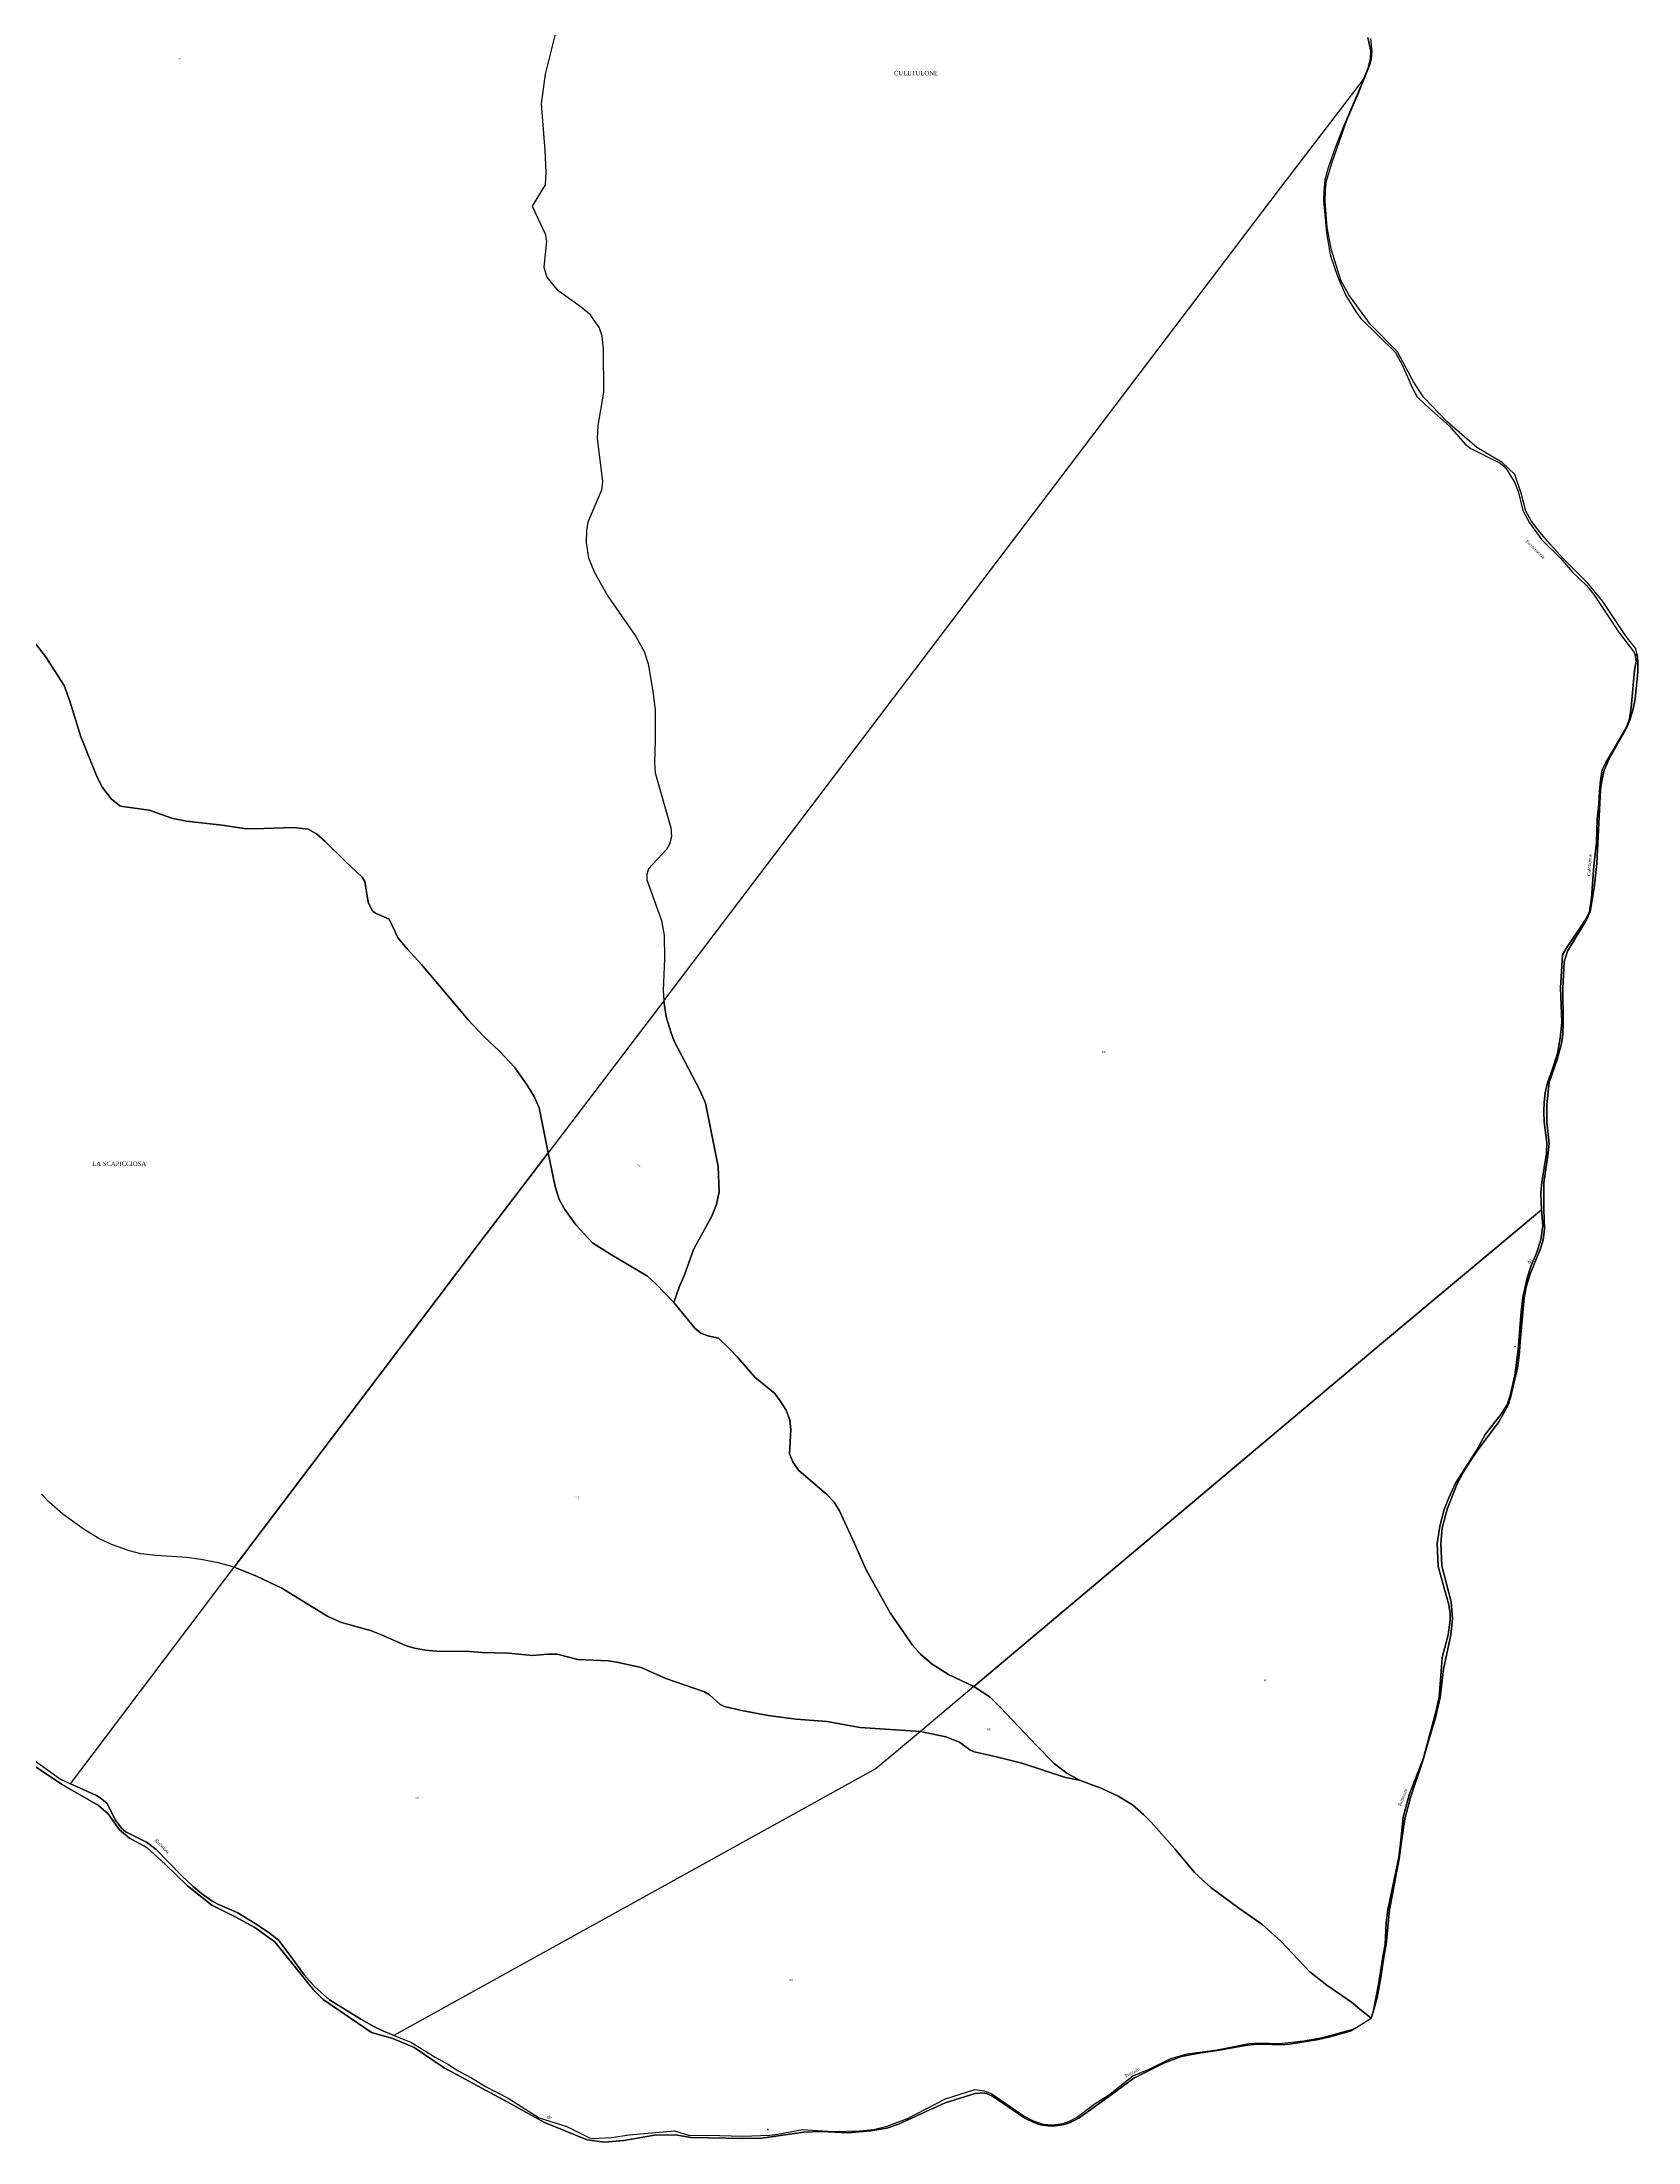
# Model space of a CAD drawing. Extents: x 1197506 to 1206978, y 6141540 to 6151741.
# Drawn here: x 1202398 to 1203859, y 6145319 to 6147242 of the extents above; entities that cross this region are included whole.
import ezdxf

# ---------------------------------------------------------------- set-up
doc = ezdxf.new("R2010")
doc.units = 0
doc.linetypes.add('CONTINU', pattern=[0])
doc.layers.get('0').update_dxf_attribs({"linetype": 'CONTINU'})
for name, color, linetype in [('1FLECHEFL', 7, 'CONTINU'), ('1LIEUDIT', 7, 'CONTINU'), ('1PARCELLE', 7, 'CONTINU'), ('1SUBDSECT', 7, 'CONTINU'), ('1TRONFLUV', 7, 'CONTINU'), ('3LIEUDITTEX', 7, 'CONTINU'), ('3PARCELLETEX', 7, 'CONTINU'), ('3TRONFLUVTEX', 7, 'CONTINU')]:
    doc.layers.add(name, color=color, linetype=linetype)
doc.styles.get("Standard").update_dxf_attribs({"font": 'Times New Roman'})

# ---------------------------------------------------------------- blocks, each defined once
blk = doc.blocks.new('FLECHRU1')
blk.add_point((0, 0))

msp = doc.modelspace()

# ---------------------------------------------------------------- linework, layer by layer
at = {"layer": '1LIEUDIT'}
for points in [[(1202867.54, 6147249.49), (1202858.28, 6147212.71), (1202854.7, 6147185.64), (1202858, 6147142.91), (1202858.99, 6147123.09), (1202858.14, 6147111.37), (1202846.29, 6147092.01), (1202858.27, 6147066.72), (1202859.38, 6147060.03), (1202857.05, 6147036.11), (1202859.64, 6147026.88), (1202868.49, 6147016.07), (1202891.05, 6146999.79), (1202898.82, 6146993.36), (1202902.59, 6146987.97), (1202907.63, 6146980.52), (1202910.1, 6146973.13), (1202911.48, 6146960.66), (1202911.66, 6146921.72), (1202906.55, 6146891.03), (1202905.88, 6146879.3), (1202910.62, 6146839.78), (1202909.86, 6146831.87), (1202897.38, 6146802.65), (1202896.03, 6146794.62), (1202895.79, 6146783.81), (1202897.85, 6146769.89), (1202903.32, 6146756.47), (1202915.61, 6146734.94), (1202941.36, 6146697.93), (1202948.81, 6146684.25), (1202952.59, 6146672.77), (1202956.86, 6146647.63), (1202958.78, 6146630.7), (1202959.04, 6146602.68), (1202958.23, 6146582.92), (1202958.81, 6146573.02), (1202973.12, 6146522.76), (1202973.92, 6146514.8), (1202972.17, 6146507.73), (1202969.4, 6146502.79), (1202952.69, 6146485.03), (1202951.33, 6146480.06), (1202951.35, 6146475.03), (1202964.75, 6146437.81), (1202967.15, 6146424.22), (1202967.52, 6146402.58), (1202966.1, 6146373.66), (1202966.76, 6146364.35), (1202969.12, 6146349.5), (1202973.56, 6146334.82), (1202976.33, 6146327.36), (1202999.75, 6146282.36), (1203004.85, 6146270.4), (1203016.54, 6146212.41), (1203017.52, 6146189.26), (1203015.02, 6146177.81), (1203010.82, 6146167.01), (1202994.42, 6146136.96), (1202985.85, 6146113.29), (1202980.78, 6146101.88), (1202975.96, 6146087.99), (1202959.57, 6146104.98), (1202951.81, 6146112.03), (1202917.31, 6146132.42), (1202901.7, 6146142.58), (1202886.35, 6146159.2), (1202876.16, 6146173.08), (1202871.09, 6146182.41), (1202867.25, 6146194.16), (1202861.09, 6146224.9), (1202854.89, 6146255.67), (1202852.72, 6146266.14), (1202848.53, 6146275.9), (1202841.69, 6146287.12), (1202830.02, 6146303.53), (1202816.29, 6146318.24), (1202802.31, 6146331.37), (1202787.79, 6146346.78), (1202745.15, 6146397.52), (1202731.9, 6146411.9), (1202723.6, 6146421.69), (1202715.3, 6146439.06), (1202702.96, 6146444.57), (1202699.9, 6146446.83), (1202696.19, 6146454.71), (1202693.22, 6146473.47), (1202690.73, 6146477.47), (1202675.19, 6146492.23), (1202656.6, 6146510.56), (1202649.03, 6146517.01), (1202641.41, 6146521.32), (1202627.79, 6146522.97), (1202600.86, 6146521.95), (1202584.91, 6146521.71), (1202562.58, 6146525.07), (1202529.99, 6146528.61), (1202517.43, 6146531.04), (1202495.69, 6146538.68), (1202471.43, 6146542.04), (1202469.01, 6146542.76), (1202461.06, 6146549.2), (1202452.92, 6146559.71), (1202448.13, 6146569.14), (1202433.13, 6146606.01), (1202423.13, 6146638.6), (1202417.85, 6146652.87), (1202400.94, 6146679.57), (1202391.52, 6146691.7)], [(1202867.54, 6147249.49), (1202858.28, 6147212.71), (1202854.7, 6147185.64), (1202858, 6147142.91), (1202858.99, 6147123.09), (1202858.14, 6147111.37), (1202846.29, 6147092.01), (1202858.27, 6147066.72), (1202859.38, 6147060.03), (1202857.05, 6147036.11), (1202859.64, 6147026.88), (1202868.49, 6147016.07), (1202891.05, 6146999.79), (1202898.82, 6146993.36), (1202902.59, 6146987.97), (1202907.63, 6146980.52), (1202910.1, 6146973.13), (1202911.48, 6146960.66), (1202911.66, 6146921.72), (1202906.55, 6146891.03), (1202905.88, 6146879.3), (1202910.62, 6146839.78), (1202909.86, 6146831.87), (1202897.38, 6146802.65), (1202896.03, 6146794.62), (1202895.79, 6146783.81), (1202897.85, 6146769.89), (1202903.32, 6146756.47), (1202915.61, 6146734.94), (1202941.36, 6146697.93), (1202948.81, 6146684.25), (1202952.59, 6146672.77), (1202956.86, 6146647.63), (1202958.78, 6146630.7), (1202959.04, 6146602.68), (1202958.23, 6146582.92), (1202958.81, 6146573.02), (1202973.12, 6146522.76), (1202973.92, 6146514.8), (1202972.17, 6146507.73), (1202969.4, 6146502.79), (1202952.69, 6146485.03), (1202951.33, 6146480.06), (1202951.35, 6146475.03), (1202964.75, 6146437.81), (1202967.15, 6146424.22), (1202967.52, 6146402.58), (1202966.1, 6146373.66), (1202966.76, 6146364.35), (1202969.12, 6146349.5), (1202973.56, 6146334.82), (1202976.33, 6146327.36), (1202999.75, 6146282.36), (1203004.85, 6146270.4), (1203016.54, 6146212.41), (1203017.52, 6146189.26), (1203015.02, 6146177.81), (1203010.82, 6146167.01), (1202994.42, 6146136.96), (1202985.85, 6146113.29), (1202980.78, 6146101.88), (1202975.96, 6146087.99), (1202995.28, 6146064.54), (1203000.81, 6146059.98), (1203007.04, 6146057.41), (1203016.81, 6146055.24), (1203026.38, 6146046.18), (1203034.36, 6146037.74), (1203050.28, 6146019.65), (1203068.44, 6146004.46), (1203073.49, 6145997.99), (1203078.69, 6145989.29), (1203082.08, 6145980.08), (1203083.01, 6145971.34), (1203081.97, 6145949.47), (1203084.99, 6145942.03), (1203090.15, 6145934.51), (1203115.97, 6145911.97), (1203122.67, 6145905.04), (1203127.55, 6145897.23), (1203141.45, 6145867.26), (1203152.19, 6145842.99), (1203173.89, 6145803.7), (1203194.43, 6145774.12), (1203201.47, 6145766.32), (1203212.62, 6145756.7), (1203227.48, 6145747.2), (1203250.5, 6145736.25), (1203265.56, 6145726.38), (1203275.18, 6145717.06), (1203307.89, 6145682.25), (1203324.59, 6145665.44), (1203335.67, 6145656.8), (1203347.3, 6145650.4), (1203367.92, 6145642.69), (1203382.66, 6145635.96), (1203395.97, 6145627.91), (1203405.94, 6145619), (1203412.82, 6145611.96), (1203434.77, 6145587.55), (1203452.66, 6145565.91), (1203467.63, 6145552.17), (1203493.35, 6145533.22), (1203514.29, 6145518.56), (1203531.6, 6145502.99), (1203558.31, 6145474.87), (1203573.65, 6145462.78), (1203596.32, 6145447.13), (1203603.86, 6145440.71), (1203614.28, 6145432.59), (1203616.1, 6145438.34), (1203619.74, 6145451.13), (1203623.2, 6145469.87), (1203626.26, 6145490.38), (1203628.04, 6145500.12), (1203631.06, 6145531.66), (1203639.88, 6145578.42), (1203641.66, 6145592.26), (1203645.21, 6145615.01), (1203650.43, 6145634.47), (1203661.78, 6145668.26), (1203665.63, 6145682.09), (1203673.28, 6145707.65), (1203677.5, 6145726.16), (1203680.69, 6145752.18), (1203687.2, 6145783.55), (1203688.84, 6145798.53), (1203687.44, 6145813.69), (1203678.94, 6145846.81), (1203678.01, 6145867.29), (1203679.44, 6145881.65), (1203684.15, 6145899.61), (1203693.1, 6145921.93), (1203698.68, 6145932.39), (1203704.63, 6145941.91), (1203711.48, 6145952.08), (1203731.18, 6145978.65), (1203739.62, 6145993.87), (1203742.02, 6146000.75), (1203745.37, 6146015.28), (1203748.26, 6146027.7), (1203750.14, 6146042.03), (1203750.32, 6146048.56), (1203754.27, 6146092.34), (1203756.28, 6146101.94), (1203759.47, 6146113.18), (1203769.03, 6146136.5), (1203771.64, 6146145.15), (1203773, 6146155.07), (1203772.26, 6146173.48), (1203772.53, 6146197.78), (1203776.11, 6146222.34), (1203777.13, 6146233.68), (1203775.26, 6146252.98), (1203775.03, 6146269.11), (1203777.29, 6146289.3), (1203784.63, 6146310.49), (1203788.53, 6146325.19), (1203789.66, 6146333.42), (1203790.19, 6146344.13), (1203789.76, 6146375.76), (1203791, 6146399.95), (1203794.14, 6146409.64), (1203811.48, 6146438.52), (1203814.68, 6146445.66), (1203818.48, 6146467.77), (1203821.05, 6146490.11), (1203824.41, 6146557.72), (1203825.53, 6146565.56), (1203827.47, 6146575.49), (1203832.36, 6146586.5), (1203847.97, 6146613.99), (1203851.08, 6146621.35), (1203854.23, 6146631.55), (1203855.96, 6146640.84), (1203858.41, 6146665.63), (1203858.57, 6146675.2), (1203857.86, 6146681.28), (1203856.44, 6146687.03), (1203847.67, 6146697.78), (1203826.34, 6146729.88), (1203812.52, 6146746.86), (1203790.14, 6146769.33), (1203778.29, 6146782.36), (1203768.84, 6146793.54), (1203760.94, 6146803.76), (1203755.84, 6146812.67), (1203751.61, 6146829.08), (1203745.86, 6146846.32), (1203734.3, 6146857.33), (1203710.98, 6146871.03), (1203684.01, 6146894.39), (1203662.41, 6146916.71), (1203653.03, 6146931.18), (1203638.4, 6146958.43), (1203613.44, 6146983.78), (1203593.75, 6147010.65), (1203586.66, 6147024.2), (1203577.94, 6147051.76), (1203574.09, 6147072.4), (1203572.12, 6147096.6), (1203572.45, 6147106.91), (1203573.46, 6147115.2), (1203578.64, 6147132.26), (1203592.04, 6147170.67), (1203602.22, 6147193.99), (1203611.11, 6147215.78), (1203613.65, 6147223.03), (1203614.61, 6147226.9), (1203615.13, 6147233.61), (1203613.92, 6147245.56)], [(1202389.49, 6145664.12), (1202415.46, 6145646.69), (1202449.25, 6145627.18), (1202458.2, 6145619.53), (1202468.56, 6145605.06), (1202477.6, 6145597.35), (1202494.01, 6145588.52), (1202510.44, 6145573.52), (1202530.81, 6145553.6), (1202553.04, 6145535.95), (1202574.32, 6145525.26), (1202592.5, 6145515.55), (1202610.66, 6145502.39), (1202646.05, 6145458.56), (1202655.13, 6145449.66), (1202699.41, 6145419.35), (1202718.73, 6145413.85), (1202738.21, 6145405.75), (1202765.8, 6145386.88), (1202826.71, 6145354.1), (1202857.52, 6145336.89), (1202896.56, 6145320.96), (1202912.67, 6145319.1), (1202930.34, 6145320.51), (1202958.41, 6145325.27), (1202977.39, 6145325.53), (1202991.45, 6145323.33), (1203040.19, 6145322.41), (1203056.42, 6145322.53), (1203095.13, 6145328.21), (1203111.22, 6145328.57), (1203135.23, 6145327.44), (1203156.46, 6145329.35), (1203170.9, 6145331.78), (1203181.6, 6145335.31), (1203224.26, 6145354.93), (1203251.75, 6145363.5), (1203260.71, 6145364.02), (1203267.18, 6145361.5), (1203280.71, 6145352.3), (1203297.24, 6145341.02), (1203305.47, 6145336.96), (1203311.63, 6145334.87), (1203318.28, 6145333.9), (1203323.34, 6145333.72), (1203333.27, 6145335.05), (1203338.82, 6145337), (1203346.66, 6145340.96), (1203376.37, 6145362.19), (1203397.04, 6145377.54), (1203425.13, 6145391.6), (1203440.73, 6145397.27), (1203455.2, 6145400.27), (1203475.11, 6145403.2), (1203500.96, 6145407.85), (1203509.73, 6145408.62), (1203515.83, 6145408.63), (1203531.38, 6145408.19), (1203539.63, 6145408.83), (1203566.15, 6145413.08), (1203576.58, 6145415.31), (1203595.14, 6145420.74), (1203598.77, 6145422.64), (1203614.28, 6145432.59), (1203603.86, 6145440.71), (1203596.32, 6145447.13), (1203573.65, 6145462.78), (1203558.31, 6145474.87), (1203531.6, 6145502.99), (1203514.29, 6145518.56), (1203493.35, 6145533.22), (1203467.63, 6145552.17), (1203452.66, 6145565.91), (1203434.77, 6145587.55), (1203412.82, 6145611.96), (1203405.94, 6145619), (1203395.97, 6145627.91), (1203382.66, 6145635.96), (1203367.92, 6145642.69), (1203347.3, 6145650.4), (1203335.67, 6145656.8), (1203324.59, 6145665.44), (1203307.89, 6145682.25), (1203275.18, 6145717.06), (1203265.56, 6145726.38), (1203250.5, 6145736.25), (1203227.48, 6145747.2), (1203212.62, 6145756.7), (1203201.47, 6145766.32), (1203194.43, 6145774.12), (1203173.89, 6145803.7), (1203152.19, 6145842.99), (1203141.45, 6145867.26), (1203127.55, 6145897.23), (1203122.67, 6145905.04), (1203115.97, 6145911.97), (1203090.15, 6145934.51), (1203084.99, 6145942.03), (1203081.97, 6145949.47), (1203083.01, 6145971.34), (1203082.08, 6145980.08), (1203078.69, 6145989.29), (1203073.49, 6145997.99), (1203068.44, 6146004.46), (1203050.28, 6146019.65), (1203034.36, 6146037.74), (1203026.38, 6146046.18), (1203016.81, 6146055.24), (1203007.04, 6146057.41), (1203000.81, 6146059.98), (1202995.28, 6146064.54), (1202975.96, 6146087.99), (1202959.57, 6146104.98), (1202951.81, 6146112.03), (1202917.31, 6146132.42), (1202901.7, 6146142.58), (1202886.35, 6146159.2), (1202876.16, 6146173.08), (1202871.09, 6146182.41), (1202867.25, 6146194.16), (1202861.09, 6146224.9), (1202854.89, 6146255.67), (1202852.72, 6146266.14), (1202848.53, 6146275.9), (1202841.69, 6146287.12), (1202830.02, 6146303.53), (1202816.29, 6146318.24), (1202802.31, 6146331.37), (1202787.79, 6146346.78), (1202745.15, 6146397.52), (1202731.9, 6146411.9), (1202723.6, 6146421.69), (1202715.3, 6146439.06), (1202702.96, 6146444.57), (1202699.9, 6146446.83), (1202696.19, 6146454.71), (1202693.22, 6146473.47), (1202690.73, 6146477.47), (1202675.19, 6146492.23), (1202656.6, 6146510.56), (1202649.03, 6146517.01), (1202641.41, 6146521.32), (1202627.79, 6146522.97), (1202600.86, 6146521.95), (1202584.91, 6146521.71), (1202562.58, 6146525.07), (1202529.99, 6146528.61), (1202517.43, 6146531.04), (1202495.69, 6146538.68), (1202471.43, 6146542.04), (1202469.01, 6146542.76), (1202461.06, 6146549.2), (1202452.92, 6146559.71), (1202448.13, 6146569.14), (1202433.13, 6146606.01), (1202423.13, 6146638.6), (1202417.85, 6146652.87), (1202400.94, 6146679.57), (1202391.52, 6146691.7)]]:
    msp.add_lwpolyline(points, dxfattribs=at)
at = {"layer": '1PARCELLE'}
for points in [[(1202867.54, 6147249.49), (1202858.28, 6147212.71), (1202854.7, 6147185.64), (1202858, 6147142.91), (1202858.99, 6147123.09), (1202858.14, 6147111.37), (1202846.29, 6147092.01), (1202858.27, 6147066.72), (1202859.38, 6147060.03), (1202857.05, 6147036.11), (1202859.64, 6147026.88), (1202868.49, 6147016.07), (1202891.05, 6146999.79), (1202898.82, 6146993.36), (1202902.59, 6146987.97), (1202907.63, 6146980.52), (1202910.1, 6146973.13), (1202911.48, 6146960.66), (1202911.66, 6146921.72), (1202906.55, 6146891.03), (1202905.88, 6146879.3), (1202910.62, 6146839.78), (1202909.86, 6146831.87), (1202897.38, 6146802.65), (1202896.03, 6146794.62), (1202895.79, 6146783.81), (1202897.85, 6146769.89), (1202903.32, 6146756.47), (1202915.61, 6146734.94), (1202941.36, 6146697.93), (1202948.81, 6146684.25), (1202952.59, 6146672.77), (1202956.86, 6146647.63), (1202958.78, 6146630.7), (1202959.04, 6146602.68), (1202958.23, 6146582.92), (1202958.81, 6146573.02), (1202973.12, 6146522.76), (1202973.92, 6146514.8), (1202972.17, 6146507.73), (1202969.4, 6146502.79), (1202952.69, 6146485.03), (1202951.33, 6146480.06), (1202951.35, 6146475.03), (1202964.75, 6146437.81), (1202967.15, 6146424.22), (1202967.52, 6146402.58), (1202966.1, 6146373.66), (1202966.76, 6146364.35), (1202861.09, 6146224.9), (1202861.09, 6146224.9), (1202854.89, 6146255.67), (1202852.72, 6146266.14), (1202848.53, 6146275.9), (1202841.69, 6146287.12), (1202830.02, 6146303.53), (1202816.29, 6146318.24), (1202802.31, 6146331.37), (1202787.79, 6146346.78), (1202745.15, 6146397.52), (1202731.9, 6146411.9), (1202723.6, 6146421.69), (1202715.3, 6146439.06), (1202702.96, 6146444.57), (1202699.9, 6146446.83), (1202696.19, 6146454.71), (1202693.22, 6146473.47), (1202690.73, 6146477.47), (1202675.19, 6146492.23), (1202656.6, 6146510.56), (1202649.03, 6146517.01), (1202641.41, 6146521.32), (1202627.79, 6146522.97), (1202600.86, 6146521.95), (1202584.91, 6146521.71), (1202562.58, 6146525.07), (1202529.99, 6146528.61), (1202517.43, 6146531.04), (1202495.69, 6146538.68), (1202471.43, 6146542.04), (1202469.01, 6146542.76), (1202461.06, 6146549.2), (1202452.92, 6146559.71), (1202448.13, 6146569.14), (1202433.13, 6146606.01), (1202423.13, 6146638.6), (1202417.85, 6146652.87), (1202400.94, 6146679.57), (1202391.52, 6146691.7)], [(1202867.54, 6147249.49), (1202858.28, 6147212.71), (1202854.7, 6147185.64), (1202858, 6147142.91), (1202858.99, 6147123.09), (1202858.14, 6147111.37), (1202846.29, 6147092.01), (1202858.27, 6147066.72), (1202859.38, 6147060.03), (1202857.05, 6147036.11), (1202859.64, 6147026.88), (1202868.49, 6147016.07), (1202891.05, 6146999.79), (1202898.82, 6146993.36), (1202902.59, 6146987.97), (1202907.63, 6146980.52), (1202910.1, 6146973.13), (1202911.48, 6146960.66), (1202911.66, 6146921.72), (1202906.55, 6146891.03), (1202905.88, 6146879.3), (1202910.62, 6146839.78), (1202909.86, 6146831.87), (1202897.38, 6146802.65), (1202896.03, 6146794.62), (1202895.79, 6146783.81), (1202897.85, 6146769.89), (1202903.32, 6146756.47), (1202915.61, 6146734.94), (1202941.36, 6146697.93), (1202948.81, 6146684.25), (1202952.59, 6146672.77), (1202956.86, 6146647.63), (1202958.78, 6146630.7), (1202959.04, 6146602.68), (1202958.23, 6146582.92), (1202958.81, 6146573.02), (1202973.12, 6146522.76), (1202973.92, 6146514.8), (1202972.17, 6146507.73), (1202969.4, 6146502.79), (1202952.69, 6146485.03), (1202951.33, 6146480.06), (1202951.35, 6146475.03), (1202964.75, 6146437.81), (1202967.15, 6146424.22), (1202967.52, 6146402.58), (1202966.1, 6146373.66), (1202966.76, 6146364.35), (1202966.76, 6146364.35), (1203528.64, 6147105.24), (1203607.27, 6147208.09), (1203611.53, 6147218.68), (1203613.79, 6147227.01), (1203614.1, 6147233.79), (1203611.18, 6147246.33)], [(1202391.52, 6146691.7), (1202400.94, 6146679.57), (1202417.85, 6146652.87), (1202423.13, 6146638.6), (1202433.13, 6146606.01), (1202448.13, 6146569.14), (1202452.92, 6146559.71), (1202461.06, 6146549.2), (1202469.01, 6146542.76), (1202471.43, 6146542.04), (1202495.69, 6146538.68), (1202517.43, 6146531.04), (1202529.99, 6146528.61), (1202562.58, 6146525.07), (1202584.91, 6146521.71), (1202600.86, 6146521.95), (1202627.79, 6146522.97), (1202641.41, 6146521.32), (1202649.03, 6146517.01), (1202656.6, 6146510.56), (1202675.19, 6146492.23), (1202690.73, 6146477.47), (1202693.22, 6146473.47), (1202696.19, 6146454.71), (1202699.9, 6146446.83), (1202702.96, 6146444.57), (1202715.3, 6146439.06), (1202723.6, 6146421.69), (1202731.9, 6146411.9), (1202745.15, 6146397.52), (1202787.79, 6146346.78), (1202802.31, 6146331.37), (1202816.29, 6146318.24), (1202830.02, 6146303.53), (1202841.69, 6146287.12), (1202848.53, 6146275.9), (1202852.72, 6146266.14), (1202854.89, 6146255.67), (1202861.09, 6146224.9), (1202796.26, 6146140.12), (1202573.53, 6145845.42), (1202573.53, 6145845.42), (1202559.11, 6145849.47), (1202542.98, 6145852.57), (1202530.43, 6145854.36), (1202501.88, 6145856.31), (1202487.97, 6145857.88), (1202477.84, 6145860.51), (1202461.39, 6145866.26), (1202449, 6145872.17), (1202435.25, 6145880.69), (1202416.65, 6145894.07), (1202404.11, 6145905.2), (1202397.19, 6145912.29)], [(1202390.38, 6145668.84), (1202414.56, 6145651.35), (1202423.59, 6145646.97), (1202423.59, 6145646.97), (1202573.53, 6145845.42), (1202559.11, 6145849.47), (1202542.98, 6145852.57), (1202530.43, 6145854.36), (1202501.88, 6145856.31), (1202487.97, 6145857.88), (1202477.84, 6145860.51), (1202461.39, 6145866.26), (1202449, 6145872.17), (1202435.25, 6145880.69), (1202416.65, 6145894.07), (1202404.11, 6145905.2), (1202397.19, 6145912.29)]]:
    msp.add_lwpolyline(points, dxfattribs=at)
for points in [[(1203250.5, 6145736.25), (1203227.48, 6145747.2), (1203212.62, 6145756.7), (1203201.47, 6145766.32), (1203194.43, 6145774.12), (1203173.89, 6145803.7), (1203152.19, 6145842.99), (1203141.45, 6145867.26), (1203127.55, 6145897.23), (1203122.67, 6145905.04), (1203115.97, 6145911.97), (1203090.15, 6145934.51), (1203084.99, 6145942.03), (1203081.97, 6145949.47), (1203083.01, 6145971.34), (1203082.08, 6145980.08), (1203078.69, 6145989.29), (1203073.49, 6145997.99), (1203068.44, 6146004.46), (1203050.28, 6146019.65), (1203034.36, 6146037.74), (1203026.38, 6146046.18), (1203016.81, 6146055.24), (1203007.04, 6146057.41), (1203000.81, 6146059.98), (1202995.28, 6146064.54), (1202975.96, 6146087.99), (1202980.78, 6146101.88), (1202985.85, 6146113.29), (1202994.42, 6146136.96), (1203010.82, 6146167.01), (1203015.02, 6146177.81), (1203017.52, 6146189.26), (1203016.54, 6146212.41), (1203004.85, 6146270.4), (1202999.75, 6146282.36), (1202976.33, 6146327.36), (1202973.56, 6146334.82), (1202969.12, 6146349.5), (1202966.76, 6146364.35), (1203528.64, 6147105.24), (1203607.27, 6147208.09), (1203588.32, 6147163.26), (1203581.39, 6147145.49), (1203575.01, 6147127.07), (1203571.91, 6147115.7), (1203570.88, 6147105.26), (1203570.75, 6147097.1), (1203573.31, 6147067.58), (1203576.84, 6147047.55), (1203583.83, 6147026.92), (1203591.05, 6147010.28), (1203600.07, 6146995.71), (1203604.98, 6146989.08), (1203636.59, 6146957.95), (1203643.07, 6146946.04), (1203651.75, 6146925.93), (1203656.41, 6146917.45), (1203664, 6146909.98), (1203685.89, 6146890.37), (1203700.49, 6146874.14), (1203705.61, 6146870), (1203732.39, 6146856.47), (1203735.78, 6146853.8), (1203738.77, 6146850.16), (1203745.92, 6146838.73), (1203748.91, 6146830.87), (1203753.18, 6146813.16), (1203759.31, 6146801.89), (1203770.66, 6146786.46), (1203787.66, 6146769.46), (1203798.64, 6146756.79), (1203811.36, 6146744.66), (1203818.29, 6146736.28), (1203840.67, 6146702.27), (1203854.6, 6146684.06), (1203855.96, 6146681.5), (1203856.94, 6146675.27), (1203855.34, 6146666.58), (1203852.3, 6146632.93), (1203850.68, 6146622.61), (1203847.61, 6146614.12), (1203836.8, 6146595.19), (1203829.58, 6146583.21), (1203825.84, 6146575.65), (1203824.22, 6146566.03), (1203823.38, 6146555.92), (1203822.77, 6146544.4), (1203821.23, 6146530.43), (1203820.66, 6146509.28), (1203818.09, 6146487.99), (1203816.01, 6146458.62), (1203814.08, 6146445.6), (1203810.26, 6146438.12), (1203792.86, 6146412.2), (1203789.57, 6146406.31), (1203787.7, 6146376.22), (1203788.78, 6146344.35), (1203787.42, 6146329.92), (1203784.85, 6146315.82), (1203780.77, 6146302.79), (1203775.8, 6146289.22), (1203773.6, 6146280.02), (1203772.69, 6146271.31), (1203772.3, 6146262.9), (1203772.79, 6146252.94), (1203775.03, 6146234.31), (1203774.76, 6146224.35), (1203770.46, 6146198.14), (1203769.56, 6146187.96), (1203770.34, 6146172.78), (1203623.72, 6146050.38), (1203250.5, 6145736.25)], [(1202861.09, 6146224.9), (1202867.25, 6146194.16), (1202871.09, 6146182.41), (1202876.16, 6146173.08), (1202886.35, 6146159.2), (1202901.7, 6146142.58), (1202917.31, 6146132.42), (1202951.81, 6146112.03), (1202959.57, 6146104.98), (1202975.96, 6146087.99), (1202980.78, 6146101.88), (1202985.85, 6146113.29), (1202994.42, 6146136.96), (1203010.82, 6146167.01), (1203015.02, 6146177.81), (1203017.52, 6146189.26), (1203016.54, 6146212.41), (1203004.85, 6146270.4), (1202999.75, 6146282.36), (1202976.33, 6146327.36), (1202973.56, 6146334.82), (1202969.12, 6146349.5), (1202966.76, 6146364.35), (1202861.09, 6146224.9)], [(1203201.77, 6145695.1), (1203146.58, 6145698.76), (1203116.06, 6145704.16), (1203087.92, 6145706.21), (1203062.28, 6145709.61), (1203038.1, 6145714.26), (1203022.48, 6145717.79), (1203018.38, 6145719.68), (1203008.58, 6145728.54), (1203003.98, 6145731.5), (1202968.76, 6145743.46), (1202946.18, 6145753.61), (1202923.93, 6145758.48), (1202915.88, 6145759.65), (1202888.04, 6145760.89), (1202869.26, 6145765.85), (1202860.57, 6145765.88), (1202846.55, 6145764.74), (1202824.79, 6145766.9), (1202800.3, 6145767.38), (1202788.96, 6145768.18), (1202758.7, 6145768.58), (1202748.65, 6145769.54), (1202738.71, 6145771.28), (1202731.33, 6145773.57), (1202708.9, 6145783.33), (1202698.47, 6145787.47), (1202671.86, 6145794.98), (1202659.26, 6145800.29), (1202617.16, 6145826.2), (1202594.08, 6145837.4), (1202573.53, 6145845.42), (1202796.26, 6146140.12), (1202861.09, 6146224.9), (1202867.25, 6146194.16), (1202871.09, 6146182.41), (1202876.16, 6146173.08), (1202886.35, 6146159.2), (1202901.7, 6146142.58), (1202917.31, 6146132.42), (1202951.81, 6146112.03), (1202959.57, 6146104.98), (1202975.96, 6146087.99), (1202995.28, 6146064.54), (1203000.81, 6146059.98), (1203007.04, 6146057.41), (1203016.81, 6146055.24), (1203026.38, 6146046.18), (1203034.36, 6146037.74), (1203050.28, 6146019.65), (1203068.44, 6146004.46), (1203073.49, 6145997.99), (1203078.69, 6145989.29), (1203082.08, 6145980.08), (1203083.01, 6145971.34), (1203081.97, 6145949.47), (1203084.99, 6145942.03), (1203090.15, 6145934.51), (1203115.97, 6145911.97), (1203122.67, 6145905.04), (1203127.55, 6145897.23), (1203141.45, 6145867.26), (1203152.19, 6145842.99), (1203173.89, 6145803.7), (1203194.43, 6145774.12), (1203201.47, 6145766.32), (1203212.62, 6145756.7), (1203227.48, 6145747.2), (1203250.5, 6145736.25), (1203201.77, 6145695.1)], [(1203614.28, 6145432.59), (1203603.86, 6145440.71), (1203596.32, 6145447.13), (1203573.65, 6145462.78), (1203558.31, 6145474.87), (1203531.6, 6145502.99), (1203514.29, 6145518.56), (1203493.35, 6145533.22), (1203467.63, 6145552.17), (1203452.66, 6145565.91), (1203434.77, 6145587.55), (1203412.82, 6145611.96), (1203405.94, 6145619), (1203395.97, 6145627.91), (1203382.66, 6145635.96), (1203367.92, 6145642.69), (1203347.3, 6145650.4), (1203335.67, 6145656.8), (1203324.59, 6145665.44), (1203307.89, 6145682.25), (1203275.18, 6145717.06), (1203265.56, 6145726.38), (1203250.5, 6145736.25), (1203623.72, 6146050.38), (1203770.34, 6146172.78), (1203771.49, 6146158.59), (1203769.78, 6146145.22), (1203765.68, 6146133.17), (1203760.75, 6146121.79), (1203757.21, 6146110.46), (1203753.22, 6146092.42), (1203751.51, 6146079.48), (1203748.94, 6146044.79), (1203745.78, 6146021.33), (1203741.88, 6146003.83), (1203738.72, 6145994.1), (1203733.06, 6145985.35), (1203718.55, 6145967.03), (1203710.86, 6145952.46), (1203691.64, 6145922.55), (1203685.32, 6145909.07), (1203681.04, 6145898.22), (1203677.14, 6145883.21), (1203674.89, 6145867.23), (1203675.74, 6145846.25), (1203685.48, 6145811.13), (1203686.62, 6145802.86), (1203686.78, 6145797.28), (1203684.83, 6145783.72), (1203679.4, 6145762.68), (1203678.6, 6145754.33), (1203676.69, 6145726.71), (1203673.69, 6145714.24), (1203662.1, 6145670.96), (1203649.13, 6145636.98), (1203643.72, 6145616.62), (1203641.1, 6145592.46), (1203639.58, 6145580.02), (1203629.46, 6145531.87), (1203627.94, 6145519.76), (1203627.09, 6145500.1), (1203625.19, 6145490.54), (1203621.09, 6145463.47), (1203616.1, 6145438.34), (1203614.28, 6145432.59)], [(1203201.77, 6145695.1), (1203161.25, 6145661.22), (1202719.68, 6145416.74), (1202709.74, 6145420.76), (1202701.29, 6145424.8), (1202689.63, 6145431.49), (1202660.77, 6145449.42), (1202647.03, 6145461.66), (1202637.54, 6145472.2), (1202625.74, 6145488.66), (1202614.49, 6145503.76), (1202606.65, 6145510.16), (1202592.87, 6145519.34), (1202576.28, 6145529.21), (1202558.47, 6145537.01), (1202553.26, 6145539.82), (1202543.66, 6145546.68), (1202536, 6145553.02), (1202525.49, 6145563.18), (1202501.88, 6145587.38), (1202493.42, 6145593.8), (1202474.43, 6145603.08), (1202470.51, 6145606.64), (1202464.79, 6145613.92), (1202456.89, 6145629.56), (1202450.98, 6145634.27), (1202447.44, 6145636.29), (1202423.59, 6145646.97), (1202573.53, 6145845.42), (1202594.08, 6145837.4), (1202617.16, 6145826.2), (1202659.26, 6145800.29), (1202671.86, 6145794.98), (1202698.47, 6145787.47), (1202708.9, 6145783.33), (1202731.33, 6145773.57), (1202738.71, 6145771.28), (1202748.65, 6145769.54), (1202758.7, 6145768.58), (1202788.96, 6145768.18), (1202800.3, 6145767.38), (1202824.79, 6145766.9), (1202846.55, 6145764.74), (1202860.57, 6145765.88), (1202869.26, 6145765.85), (1202888.04, 6145760.89), (1202915.88, 6145759.65), (1202923.93, 6145758.48), (1202946.18, 6145753.61), (1202968.76, 6145743.46), (1203003.98, 6145731.5), (1203008.58, 6145728.54), (1203018.38, 6145719.68), (1203022.48, 6145717.79), (1203038.1, 6145714.26), (1203062.28, 6145709.61), (1203087.92, 6145706.21), (1203116.06, 6145704.16), (1203146.58, 6145698.76), (1203201.77, 6145695.1)], [(1203201.77, 6145695.1), (1203225.04, 6145690.18), (1203237.64, 6145685.36), (1203247.09, 6145678.12), (1203250.97, 6145676.5), (1203270.21, 6145672.05), (1203294.69, 6145665.97), (1203334.45, 6145653.03), (1203347.3, 6145650.4), (1203335.67, 6145656.8), (1203324.59, 6145665.44), (1203307.89, 6145682.25), (1203275.18, 6145717.06), (1203265.56, 6145726.38), (1203250.5, 6145736.25), (1203201.77, 6145695.1)], [(1203598.77, 6145422.64), (1203614.28, 6145432.59), (1203603.86, 6145440.71), (1203596.32, 6145447.13), (1203573.65, 6145462.78), (1203558.31, 6145474.87), (1203531.6, 6145502.99), (1203514.29, 6145518.56), (1203493.35, 6145533.22), (1203467.63, 6145552.17), (1203452.66, 6145565.91), (1203434.77, 6145587.55), (1203412.82, 6145611.96), (1203405.94, 6145619), (1203395.97, 6145627.91), (1203382.66, 6145635.96), (1203367.92, 6145642.69), (1203347.3, 6145650.4), (1203334.45, 6145653.03), (1203294.69, 6145665.97), (1203270.21, 6145672.05), (1203250.97, 6145676.5), (1203247.09, 6145678.12), (1203237.64, 6145685.36), (1203225.04, 6145690.18), (1203201.77, 6145695.1), (1203161.25, 6145661.22), (1202719.68, 6145416.74), (1202735.23, 6145410.39), (1202757.5, 6145396.73), (1202769.85, 6145390.16), (1202778.73, 6145384.41), (1202790.79, 6145377.98), (1202803.63, 6145369.89), (1202824.35, 6145359.17), (1202852.7, 6145341.2), (1202878.01, 6145333.31), (1202898.77, 6145322.8), (1202902.24, 6145322.24), (1202919.05, 6145323.09), (1202935.03, 6145325.66), (1202976.53, 6145329.2), (1202990.24, 6145325.08), (1203007.42, 6145325.31), (1203039.3, 6145324.43), (1203063.84, 6145325.25), (1203071.16, 6145326.16), (1203093.66, 6145330.59), (1203121.46, 6145328.74), (1203146.27, 6145329.39), (1203158.84, 6145330.44), (1203171.35, 6145333.51), (1203189.91, 6145340.62), (1203224.71, 6145358.77), (1203251.63, 6145367.09), (1203260.45, 6145366.1), (1203267.16, 6145363.13), (1203296.66, 6145342.89), (1203304.85, 6145338.46), (1203314.05, 6145335.41), (1203322.79, 6145334.81), (1203332.29, 6145336.11), (1203338.35, 6145338.08), (1203344.5, 6145341.63), (1203361.77, 6145354.3), (1203373.86, 6145361.96), (1203396.29, 6145379.7), (1203411.14, 6145385.73), (1203430.94, 6145395.64), (1203445.93, 6145399.86), (1203473.36, 6145403.46), (1203502.23, 6145409.22), (1203513.14, 6145410), (1203530.01, 6145409.37), (1203552.27, 6145411.66), (1203569.68, 6145414.69), (1203598.77, 6145422.64)]]:
    msp.add_lwpolyline(points, close=True, dxfattribs=at)
at = {"layer": '1SUBDSECT'}
msp.add_lwpolyline([(1202389.49, 6145664.12), (1202415.46, 6145646.69), (1202449.25, 6145627.18), (1202458.2, 6145619.53), (1202468.56, 6145605.06), (1202477.6, 6145597.35), (1202494.01, 6145588.52), (1202510.44, 6145573.52), (1202530.81, 6145553.6), (1202553.04, 6145535.95), (1202574.32, 6145525.26), (1202592.5, 6145515.55), (1202610.66, 6145502.39), (1202646.05, 6145458.56), (1202655.13, 6145449.66), (1202699.41, 6145419.35), (1202718.73, 6145413.85), (1202738.21, 6145405.75), (1202765.8, 6145386.88), (1202826.71, 6145354.1), (1202857.52, 6145336.89), (1202896.56, 6145320.96), (1202912.67, 6145319.1), (1202930.34, 6145320.51), (1202958.41, 6145325.27), (1202977.39, 6145325.53), (1202991.45, 6145323.33), (1203040.19, 6145322.41), (1203056.42, 6145322.53), (1203095.13, 6145328.21), (1203111.22, 6145328.57), (1203135.23, 6145327.44), (1203156.46, 6145329.35), (1203170.9, 6145331.78), (1203181.6, 6145335.31), (1203224.26, 6145354.93), (1203251.75, 6145363.5), (1203260.71, 6145364.02), (1203267.18, 6145361.5), (1203280.71, 6145352.3), (1203297.24, 6145341.02), (1203305.47, 6145336.96), (1203311.63, 6145334.87), (1203318.28, 6145333.9), (1203323.34, 6145333.72), (1203333.27, 6145335.05), (1203338.82, 6145337), (1203346.66, 6145340.96), (1203376.37, 6145362.19), (1203397.04, 6145377.54), (1203425.13, 6145391.6), (1203440.73, 6145397.27), (1203455.2, 6145400.27), (1203475.11, 6145403.2), (1203500.96, 6145407.85), (1203509.73, 6145408.62), (1203515.83, 6145408.63), (1203531.38, 6145408.19), (1203539.63, 6145408.83), (1203566.15, 6145413.08), (1203576.58, 6145415.31), (1203595.14, 6145420.74), (1203598.77, 6145422.64), (1203614.28, 6145432.59), (1203616.1, 6145438.34), (1203619.74, 6145451.13), (1203623.2, 6145469.87), (1203626.26, 6145490.38), (1203628.04, 6145500.12), (1203631.06, 6145531.66), (1203639.88, 6145578.42), (1203641.66, 6145592.26), (1203645.21, 6145615.01), (1203650.43, 6145634.47), (1203661.78, 6145668.26), (1203665.63, 6145682.09), (1203673.28, 6145707.65), (1203677.5, 6145726.16), (1203680.69, 6145752.18), (1203687.2, 6145783.55), (1203688.84, 6145798.53), (1203687.44, 6145813.69), (1203678.94, 6145846.81), (1203678.01, 6145867.29), (1203679.44, 6145881.65), (1203684.15, 6145899.61), (1203693.1, 6145921.93), (1203698.68, 6145932.39), (1203704.63, 6145941.91), (1203711.48, 6145952.08), (1203731.18, 6145978.65), (1203739.62, 6145993.87), (1203742.02, 6146000.75), (1203745.37, 6146015.28), (1203748.26, 6146027.7), (1203750.14, 6146042.03), (1203750.32, 6146048.56), (1203754.27, 6146092.34), (1203756.28, 6146101.94), (1203759.47, 6146113.18), (1203769.03, 6146136.5), (1203771.64, 6146145.15), (1203773, 6146155.07), (1203772.26, 6146173.48), (1203772.53, 6146197.78), (1203776.11, 6146222.34), (1203777.13, 6146233.68), (1203775.26, 6146252.98), (1203775.03, 6146269.11), (1203777.29, 6146289.3), (1203784.63, 6146310.49), (1203788.53, 6146325.19), (1203789.66, 6146333.42), (1203790.19, 6146344.13), (1203789.76, 6146375.76), (1203791, 6146399.95), (1203794.14, 6146409.64), (1203811.48, 6146438.52), (1203814.68, 6146445.66), (1203818.48, 6146467.77), (1203821.05, 6146490.11), (1203824.41, 6146557.72), (1203825.53, 6146565.56), (1203827.47, 6146575.49), (1203832.36, 6146586.5), (1203847.97, 6146613.99), (1203851.08, 6146621.35), (1203854.23, 6146631.55), (1203855.96, 6146640.84), (1203858.41, 6146665.63), (1203858.57, 6146675.2), (1203857.86, 6146681.28), (1203856.44, 6146687.03), (1203847.67, 6146697.78), (1203826.34, 6146729.88), (1203812.52, 6146746.86), (1203790.14, 6146769.33), (1203778.29, 6146782.36), (1203768.84, 6146793.54), (1203760.94, 6146803.76), (1203755.84, 6146812.67), (1203751.61, 6146829.08), (1203745.86, 6146846.32), (1203734.3, 6146857.33), (1203710.98, 6146871.03), (1203684.01, 6146894.39), (1203662.41, 6146916.71), (1203653.03, 6146931.18), (1203638.4, 6146958.43), (1203613.44, 6146983.78), (1203593.75, 6147010.65), (1203586.66, 6147024.2), (1203577.94, 6147051.76), (1203574.09, 6147072.4), (1203572.12, 6147096.6), (1203572.45, 6147106.91), (1203573.46, 6147115.2), (1203578.64, 6147132.26), (1203592.04, 6147170.67), (1203602.22, 6147193.99), (1203611.11, 6147215.78), (1203613.65, 6147223.03), (1203614.61, 6147226.9), (1203615.13, 6147233.61), (1203613.92, 6147245.56)], dxfattribs=at)
at = {"layer": '1TRONFLUV'}
for points in [[(1203611.18, 6147246.33), (1203614.1, 6147233.79), (1203613.79, 6147227.01), (1203611.53, 6147218.68), (1203607.27, 6147208.09), (1203588.32, 6147163.26), (1203581.39, 6147145.49), (1203575.01, 6147127.07), (1203571.91, 6147115.7), (1203570.88, 6147105.26), (1203570.75, 6147097.1), (1203573.31, 6147067.58), (1203576.84, 6147047.55), (1203583.83, 6147026.92), (1203591.05, 6147010.28), (1203600.07, 6146995.71), (1203604.98, 6146989.08), (1203636.59, 6146957.95), (1203643.07, 6146946.04), (1203651.75, 6146925.93), (1203656.41, 6146917.45), (1203664, 6146909.98), (1203685.89, 6146890.37), (1203700.49, 6146874.14), (1203705.61, 6146870), (1203732.39, 6146856.47), (1203735.78, 6146853.8), (1203738.77, 6146850.16), (1203745.92, 6146838.73), (1203748.91, 6146830.87), (1203753.18, 6146813.16), (1203759.31, 6146801.89), (1203770.66, 6146786.46), (1203787.66, 6146769.46), (1203798.64, 6146756.79), (1203811.36, 6146744.66), (1203818.29, 6146736.28), (1203840.67, 6146702.27), (1203854.6, 6146684.06), (1203855.96, 6146681.5), (1203857.86, 6146681.28), (1203856.44, 6146687.03), (1203847.67, 6146697.78), (1203826.34, 6146729.88), (1203812.52, 6146746.86), (1203790.14, 6146769.33), (1203778.29, 6146782.36), (1203768.84, 6146793.54), (1203760.94, 6146803.76), (1203755.84, 6146812.67), (1203751.61, 6146829.08), (1203745.86, 6146846.32), (1203734.3, 6146857.33), (1203710.98, 6146871.03), (1203684.01, 6146894.39), (1203662.41, 6146916.71), (1203653.03, 6146931.18), (1203638.4, 6146958.43), (1203613.44, 6146983.78), (1203593.75, 6147010.65), (1203586.66, 6147024.2), (1203577.94, 6147051.76), (1203574.09, 6147072.4), (1203572.12, 6147096.6), (1203572.45, 6147106.91), (1203573.46, 6147115.2), (1203578.64, 6147132.26), (1203592.04, 6147170.67), (1203602.22, 6147193.99), (1203611.11, 6147215.78), (1203613.65, 6147223.03), (1203614.61, 6147226.9), (1203615.13, 6147233.61), (1203613.92, 6147245.56)], [(1202390.38, 6145668.84), (1202414.56, 6145651.35), (1202423.59, 6145646.97), (1202447.44, 6145636.29), (1202450.98, 6145634.27), (1202456.89, 6145629.56), (1202464.79, 6145613.92), (1202470.51, 6145606.64), (1202474.43, 6145603.08), (1202493.42, 6145593.8), (1202501.88, 6145587.38), (1202525.49, 6145563.18), (1202536, 6145553.02), (1202543.66, 6145546.68), (1202553.26, 6145539.82), (1202558.47, 6145537.01), (1202576.28, 6145529.21), (1202592.87, 6145519.34), (1202606.65, 6145510.16), (1202614.49, 6145503.76), (1202625.74, 6145488.66), (1202637.54, 6145472.2), (1202647.03, 6145461.66), (1202660.77, 6145449.42), (1202689.63, 6145431.49), (1202701.29, 6145424.8), (1202709.74, 6145420.76), (1202719.68, 6145416.74), (1202735.23, 6145410.39), (1202757.5, 6145396.73), (1202769.85, 6145390.16), (1202778.73, 6145384.41), (1202790.79, 6145377.98), (1202803.63, 6145369.89), (1202824.35, 6145359.17), (1202852.7, 6145341.2), (1202878.01, 6145333.31), (1202898.77, 6145322.8), (1202902.24, 6145322.24), (1202919.05, 6145323.09), (1202935.03, 6145325.66), (1202976.53, 6145329.2), (1202990.24, 6145325.08), (1203007.42, 6145325.31), (1203039.3, 6145324.43), (1203063.84, 6145325.25), (1203071.16, 6145326.16), (1203093.66, 6145330.59), (1203121.46, 6145328.74), (1203146.27, 6145329.39), (1203158.84, 6145330.44), (1203171.35, 6145333.51), (1203189.91, 6145340.62), (1203224.71, 6145358.77), (1203251.63, 6145367.09), (1203260.45, 6145366.1), (1203267.16, 6145363.13), (1203296.66, 6145342.89), (1203304.85, 6145338.46), (1203314.05, 6145335.41), (1203322.79, 6145334.81), (1203332.29, 6145336.11), (1203338.35, 6145338.08), (1203344.5, 6145341.63), (1203361.77, 6145354.3), (1203373.86, 6145361.96), (1203396.29, 6145379.7), (1203411.14, 6145385.73), (1203430.94, 6145395.64), (1203445.93, 6145399.86), (1203473.36, 6145403.46), (1203502.23, 6145409.22), (1203513.14, 6145410), (1203530.01, 6145409.37), (1203552.27, 6145411.66), (1203569.68, 6145414.69), (1203598.77, 6145422.64), (1203595.14, 6145420.74), (1203576.58, 6145415.31), (1203566.15, 6145413.08), (1203539.63, 6145408.83), (1203531.38, 6145408.19), (1203515.83, 6145408.63), (1203509.73, 6145408.62), (1203500.96, 6145407.85), (1203475.11, 6145403.2), (1203455.2, 6145400.27), (1203440.73, 6145397.27), (1203425.13, 6145391.6), (1203397.04, 6145377.54), (1203376.37, 6145362.19), (1203346.66, 6145340.96), (1203338.82, 6145337), (1203333.27, 6145335.05), (1203323.34, 6145333.72), (1203318.28, 6145333.9), (1203311.63, 6145334.87), (1203305.47, 6145336.96), (1203297.24, 6145341.02), (1203280.71, 6145352.3), (1203267.18, 6145361.5), (1203260.71, 6145364.02), (1203251.75, 6145363.5), (1203224.26, 6145354.93), (1203181.6, 6145335.31), (1203170.9, 6145331.78), (1203156.46, 6145329.35), (1203135.23, 6145327.44), (1203111.22, 6145328.57), (1203095.13, 6145328.21), (1203056.42, 6145322.53), (1203040.19, 6145322.41), (1202991.45, 6145323.33), (1202977.39, 6145325.53), (1202958.41, 6145325.27), (1202930.34, 6145320.51), (1202912.67, 6145319.1), (1202896.56, 6145320.96), (1202857.52, 6145336.89), (1202826.71, 6145354.1), (1202765.8, 6145386.88), (1202738.21, 6145405.75), (1202718.73, 6145413.85), (1202699.41, 6145419.35), (1202655.13, 6145449.66), (1202646.05, 6145458.56), (1202610.66, 6145502.39), (1202592.5, 6145515.55), (1202574.32, 6145525.26), (1202553.04, 6145535.95), (1202530.81, 6145553.6), (1202510.44, 6145573.52), (1202494.01, 6145588.52), (1202477.6, 6145597.35), (1202468.56, 6145605.06), (1202458.2, 6145619.53), (1202449.25, 6145627.18), (1202415.46, 6145646.69), (1202389.49, 6145664.12)]]:
    msp.add_lwpolyline(points, dxfattribs=at)
msp.add_lwpolyline([(1203770.34, 6146172.78), (1203769.56, 6146187.96), (1203770.46, 6146198.14), (1203774.76, 6146224.35), (1203775.03, 6146234.31), (1203772.79, 6146252.94), (1203772.3, 6146262.9), (1203772.69, 6146271.31), (1203773.6, 6146280.02), (1203775.8, 6146289.22), (1203780.77, 6146302.79), (1203784.85, 6146315.82), (1203787.42, 6146329.92), (1203788.78, 6146344.35), (1203787.7, 6146376.22), (1203789.57, 6146406.31), (1203792.86, 6146412.2), (1203810.26, 6146438.12), (1203814.08, 6146445.6), (1203816.01, 6146458.62), (1203818.09, 6146487.99), (1203820.66, 6146509.28), (1203821.23, 6146530.43), (1203822.77, 6146544.4), (1203823.38, 6146555.92), (1203824.22, 6146566.03), (1203825.84, 6146575.65), (1203829.58, 6146583.21), (1203836.8, 6146595.19), (1203847.61, 6146614.12), (1203850.68, 6146622.61), (1203852.3, 6146632.93), (1203855.34, 6146666.58), (1203856.94, 6146675.27), (1203855.96, 6146681.5), (1203857.86, 6146681.28), (1203858.57, 6146675.2), (1203858.41, 6146665.63), (1203855.96, 6146640.84), (1203854.23, 6146631.55), (1203851.08, 6146621.35), (1203847.97, 6146613.99), (1203832.36, 6146586.5), (1203827.47, 6146575.49), (1203825.53, 6146565.56), (1203824.41, 6146557.72), (1203821.05, 6146490.11), (1203818.48, 6146467.77), (1203814.68, 6146445.66), (1203811.48, 6146438.52), (1203794.14, 6146409.64), (1203791, 6146399.95), (1203789.76, 6146375.76), (1203790.19, 6146344.13), (1203789.66, 6146333.42), (1203788.53, 6146325.19), (1203784.63, 6146310.49), (1203777.29, 6146289.3), (1203775.03, 6146269.11), (1203775.26, 6146252.98), (1203777.13, 6146233.68), (1203776.11, 6146222.34), (1203772.53, 6146197.78), (1203772.26, 6146173.48), (1203773, 6146155.07), (1203771.64, 6146145.15), (1203769.03, 6146136.5), (1203759.47, 6146113.18), (1203756.28, 6146101.94), (1203754.27, 6146092.34), (1203750.32, 6146048.56), (1203750.14, 6146042.03), (1203748.26, 6146027.7), (1203745.37, 6146015.28), (1203742.02, 6146000.75), (1203739.62, 6145993.87), (1203731.18, 6145978.65), (1203711.48, 6145952.08), (1203704.63, 6145941.91), (1203698.68, 6145932.39), (1203693.1, 6145921.93), (1203684.15, 6145899.61), (1203679.44, 6145881.65), (1203678.01, 6145867.29), (1203678.94, 6145846.81), (1203687.44, 6145813.69), (1203688.84, 6145798.53), (1203687.2, 6145783.55), (1203680.69, 6145752.18), (1203677.5, 6145726.16), (1203673.28, 6145707.65), (1203665.63, 6145682.09), (1203661.78, 6145668.26), (1203650.43, 6145634.47), (1203645.21, 6145615.01), (1203641.66, 6145592.26), (1203639.88, 6145578.42), (1203631.06, 6145531.66), (1203628.04, 6145500.12), (1203626.26, 6145490.38), (1203623.2, 6145469.87), (1203619.74, 6145451.13), (1203616.1, 6145438.34), (1203621.09, 6145463.47), (1203625.19, 6145490.54), (1203627.09, 6145500.1), (1203627.94, 6145519.76), (1203629.46, 6145531.87), (1203639.58, 6145580.02), (1203641.1, 6145592.46), (1203643.72, 6145616.62), (1203649.13, 6145636.98), (1203662.1, 6145670.96), (1203673.69, 6145714.24), (1203676.69, 6145726.71), (1203678.6, 6145754.33), (1203679.4, 6145762.68), (1203684.83, 6145783.72), (1203686.78, 6145797.28), (1203686.62, 6145802.86), (1203685.48, 6145811.13), (1203675.74, 6145846.25), (1203674.89, 6145867.23), (1203677.14, 6145883.21), (1203681.04, 6145898.22), (1203685.32, 6145909.07), (1203691.64, 6145922.55), (1203710.86, 6145952.46), (1203718.55, 6145967.03), (1203733.06, 6145985.35), (1203738.72, 6145994.1), (1203741.88, 6146003.83), (1203745.78, 6146021.33), (1203748.94, 6146044.79), (1203751.51, 6146079.48), (1203753.22, 6146092.42), (1203757.21, 6146110.46), (1203760.75, 6146121.79), (1203765.68, 6146133.17), (1203769.78, 6146145.22), (1203771.49, 6146158.59), (1203770.34, 6146172.78)], close=True, dxfattribs=at)

# ---------------------------------------------------------------- block references
at = {"layer": '1FLECHEFL'}
for p, rotation in [((1203746.08, 6146047.78), 85.6), ((1203062.12, 6145330.54), 180.6)]:
    msp.add_blockref('FLECHRU1', p, dxfattribs=dict(at, rotation=rotation))

# ---------------------------------------------------------------- texts
at = {"layer": '3LIEUDITTEX'}
for s, p in [('CULETULONE', (1203177.51, 6147211.89)), ('LA SCAPICCIOSA', (1202443.61, 6146212.99))]:
    msp.add_text(s, height=4, dxfattribs=at).set_placement(p)
at = {"layer": '3PARCELLETEX'}
for s, p in [('75', (1202521.61, 6147225.8)), ('66', (1203368.17, 6146316.39)), ('74', (1202942.44, 6146212.03)), ('73', (1202886.04, 6145908.51)), ('67', (1203516.14, 6145740.96)), ('68', (1203262.73, 6145695.86)), ('70', (1202739.24, 6145633.19)), ('69', (1203081.89, 6145466.43))]:
    msp.add_text(s, height=2, dxfattribs=at).set_placement(p)
at = {"layer": '3TRONFLUVTEX'}
for s, rotation, p in [('Formicuccia', 315.3, (1203755.44, 6146784.71)), ('Culetulone', 86.1, (1203814.9, 6146478.54)), ('de', 66.6, (1203759.77, 6146123.1)), ('Ruisseau', 69.2, (1203641.69, 6145626.5)), ('Ruisseau', 314.4, (1202500.74, 6145595)), ('Pozzolo', 26.6, (1203389.67, 6145378.14)), ('de', 343, (1202859.75, 6145341.17))]:
    msp.add_text(s, height=3, rotation=rotation, dxfattribs=at).set_placement(p)

doc.saveas('drawing.dxf')
